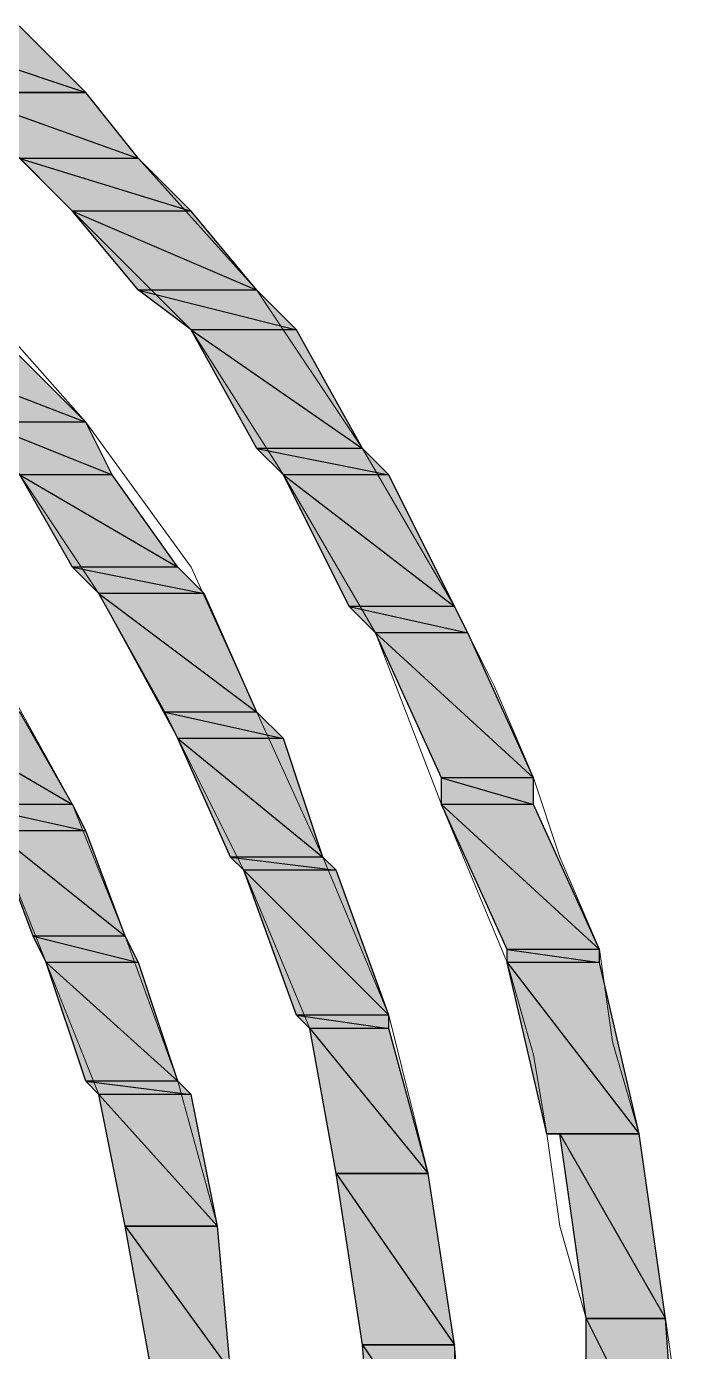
# Model space of a CAD drawing. Header units: millimetres. Extents: x -678 to 5260, y -935 to 3264.
# Drawn here: x 4835.47 to 4851.9, y -808.9 to -775.54 of the extents above; entities that cross this region are included whole.
import ezdxf

# ---------------------------------------------------------------- set-up
doc = ezdxf.new("R2010")
doc.units = ezdxf.units.MM
doc.header["$MEASUREMENT"] = 0
doc.layers.get('0').update_dxf_attribs({"linetype": 'CONTINUOUS'})

msp = doc.modelspace()

# ---------------------------------------------------------------- hatches: boundary and pattern name
at = {"true_color": 0x000007}
h = msp.add_hatch(color=7, dxfattribs=at)
h.paths.add_polyline_path([(4835.29935, -775.54325), (4831.97985, -775.54325), (4836.9591, -777.20301)])
h.paths.add_polyline_path([(4831.97985, -775.54325), (4836.9591, -777.20301), (4833.6396, -777.20301)])
h.paths.add_polyline_path([(4836.9591, -777.20301), (4833.6396, -777.20301)])
h.paths.add_polyline_path([(4833.6396, -777.20301), (4836.9591, -777.20301)])
h = msp.add_hatch(color=7, dxfattribs=at)
h.paths.add_polyline_path([(4836.9591, -777.20301), (4833.6396, -777.20301), (4838.2869, -778.86276)])
h.paths.add_polyline_path([(4833.6396, -777.20301), (4838.2869, -778.86276), (4835.29935, -778.86276)])
h = msp.add_hatch(color=7, dxfattribs=at)
h.paths.add_polyline_path([(4838.2869, -778.86276), (4835.29935, -778.86276), (4839.6147, -780.19056)])
h.paths.add_polyline_path([(4835.29935, -778.86276), (4839.6147, -780.19056), (4836.62715, -780.19056)])
h = msp.add_hatch(color=7, dxfattribs=at)
h.paths.add_polyline_path([(4839.6147, -780.19056), (4836.62715, -780.19056), (4841.27445, -782.18226)])
h.paths.add_polyline_path([(4836.62715, -780.19056), (4841.27445, -782.18226), (4838.2869, -782.18226)])
h = msp.add_hatch(color=7, dxfattribs=at)
h.paths.add_polyline_path([(4841.27445, -782.18226), (4838.2869, -782.18226), (4842.2703, -783.17811)])
h.paths.add_polyline_path([(4838.2869, -782.18226), (4842.2703, -783.17811), (4839.6147, -783.17811)])
h = msp.add_hatch(color=7, dxfattribs=at)
h.paths.add_polyline_path([(4842.2703, -783.17811), (4839.6147, -783.17811), (4843.93006, -786.16566)])
h.paths.add_polyline_path([(4839.6147, -783.17811), (4843.93006, -786.16566), (4841.27445, -786.16566)])
h = msp.add_hatch(color=7, dxfattribs=at)
h.paths.add_polyline_path([(4835.29935, -783.84201), (4832.64375, -783.84201), (4836.9591, -785.50176)])
h.paths.add_polyline_path([(4832.64375, -783.84201), (4836.9591, -785.50176), (4834.3035, -785.50176)])
h = msp.add_hatch(color=7, dxfattribs=at)
h.paths.add_polyline_path([(4836.9591, -785.50176), (4834.3035, -785.50176), (4837.623, -786.82956)])
h.paths.add_polyline_path([(4834.3035, -785.50176), (4837.623, -786.82956), (4835.29935, -786.82956)])
h = msp.add_hatch(color=7, dxfattribs=at)
h.paths.add_polyline_path([(4843.93006, -786.16566), (4841.27445, -786.16566), (4844.59396, -786.82956)])
h.paths.add_polyline_path([(4841.27445, -786.16566), (4844.59396, -786.82956), (4841.93835, -786.82956)])
h = msp.add_hatch(color=7, dxfattribs=at)
h.paths.add_polyline_path([(4837.623, -786.82956), (4835.29935, -786.82956), (4839.28275, -789.15321)])
h.paths.add_polyline_path([(4835.29935, -786.82956), (4839.28275, -789.15321), (4836.62715, -789.15321)])
h = msp.add_hatch(color=7, dxfattribs=at)
h.paths.add_polyline_path([(4844.59396, -786.82956), (4841.93835, -786.82956), (4846.25371, -790.14906)])
h.paths.add_polyline_path([(4841.93835, -786.82956), (4846.25371, -790.14906), (4843.59811, -790.14906)])
h = msp.add_hatch(color=7, dxfattribs=at)
h.paths.add_polyline_path([(4839.28275, -789.15321), (4836.62715, -789.15321), (4839.94665, -789.81711)])
h.paths.add_polyline_path([(4836.62715, -789.15321), (4839.94665, -789.81711), (4837.29105, -789.81711)])
h = msp.add_hatch(color=7, dxfattribs=at)
h.paths.add_polyline_path([(4839.94665, -789.81711), (4837.29105, -789.81711), (4841.27445, -792.80467)])
h.paths.add_polyline_path([(4837.29105, -789.81711), (4841.27445, -792.80467), (4838.9508, -792.80467)])
h = msp.add_hatch(color=7, dxfattribs=at)
h.paths.add_polyline_path([(4846.25371, -790.14906), (4843.59811, -790.14906), (4846.58566, -790.81296)])
h.paths.add_polyline_path([(4843.59811, -790.14906), (4846.58566, -790.81296), (4844.26201, -790.81296)])
h = msp.add_hatch(color=7, dxfattribs=at)
h.paths.add_polyline_path([(4846.58566, -790.81296), (4844.26201, -790.81296), (4848.24541, -794.46442)])
h.paths.add_polyline_path([(4844.26201, -790.81296), (4848.24541, -794.46442), (4845.92176, -794.46442)])
h = msp.add_hatch(color=7, dxfattribs=at)
h.paths.add_polyline_path([(4835.29935, -792.80467), (4832.64375, -792.80467), (4836.62715, -795.12832)])
h.paths.add_polyline_path([(4832.64375, -792.80467), (4836.62715, -795.12832), (4833.97155, -795.12832)])
h = msp.add_hatch(color=7, dxfattribs=at)
h.paths.add_polyline_path([(4841.27445, -792.80467), (4838.9508, -792.80467), (4841.93835, -793.46857)])
h.paths.add_polyline_path([(4838.9508, -792.80467), (4841.93835, -793.46857), (4839.28275, -793.46857)])
h = msp.add_hatch(color=7, dxfattribs=at)
h.paths.add_polyline_path([(4841.93835, -793.46857), (4839.28275, -793.46857), (4842.9342, -796.45612)])
h.paths.add_polyline_path([(4839.28275, -793.46857), (4842.9342, -796.45612), (4840.61055, -796.45612)])
h = msp.add_hatch(color=7, dxfattribs=at)
h.paths.add_polyline_path([(4848.24541, -794.46442), (4845.92176, -794.46442), (4848.24541, -795.12832)])
h.paths.add_polyline_path([(4845.92176, -794.46442), (4848.24541, -795.12832), (4845.92176, -795.12832)])
h = msp.add_hatch(color=7, dxfattribs=at)
h.paths.add_polyline_path([(4836.62715, -795.12832), (4833.97155, -795.12832), (4836.9591, -795.79222)])
h.paths.add_polyline_path([(4833.97155, -795.12832), (4836.9591, -795.79222), (4834.63545, -795.79222)])
h = msp.add_hatch(color=7, dxfattribs=at)
h.paths.add_polyline_path([(4848.24541, -795.12832), (4845.92176, -795.12832), (4849.90516, -798.77977)])
h.paths.add_polyline_path([(4845.92176, -795.12832), (4849.90516, -798.77977), (4847.58151, -798.77977)])
h = msp.add_hatch(color=7, dxfattribs=at)
h.paths.add_polyline_path([(4836.9591, -795.79222), (4834.63545, -795.79222), (4837.95495, -798.44782)])
h.paths.add_polyline_path([(4834.63545, -795.79222), (4837.95495, -798.44782), (4835.6313, -798.44782)])
h = msp.add_hatch(color=7, dxfattribs=at)
h.paths.add_polyline_path([(4842.9342, -796.45612), (4840.61055, -796.45612), (4843.26615, -796.78807)])
h.paths.add_polyline_path([(4840.61055, -796.45612), (4843.26615, -796.78807), (4840.9425, -796.78807)])
h = msp.add_hatch(color=7, dxfattribs=at)
h.paths.add_polyline_path([(4843.26615, -796.78807), (4840.9425, -796.78807), (4844.59396, -800.43952)])
h.paths.add_polyline_path([(4840.9425, -796.78807), (4844.59396, -800.43952), (4842.2703, -800.43952)])
h = msp.add_hatch(color=7, dxfattribs=at)
h.paths.add_polyline_path([(4837.95495, -798.44782), (4835.6313, -798.44782), (4838.2869, -799.11172)])
h.paths.add_polyline_path([(4835.6313, -798.44782), (4838.2869, -799.11172), (4835.96325, -799.11172)])
h = msp.add_hatch(color=7, dxfattribs=at)
h.paths.add_polyline_path([(4849.90516, -798.77977), (4847.58151, -798.77977), (4849.90516, -799.11172)])
h.paths.add_polyline_path([(4847.58151, -798.77977), (4849.90516, -799.11172), (4847.58151, -799.11172)])
h = msp.add_hatch(color=7, dxfattribs=at)
h.paths.add_polyline_path([(4838.2869, -799.11172), (4835.96325, -799.11172), (4839.28275, -802.09927)])
h.paths.add_polyline_path([(4835.96325, -799.11172), (4839.28275, -802.09927), (4836.9591, -802.09927)])
h = msp.add_hatch(color=7, dxfattribs=at)
h.paths.add_polyline_path([(4849.90516, -799.11172), (4847.58151, -799.11172), (4850.90101, -803.42707)])
h.paths.add_polyline_path([(4847.58151, -799.11172), (4850.90101, -803.42707), (4848.57736, -803.42707)])
h = msp.add_hatch(color=7, dxfattribs=at)
h.paths.add_polyline_path([(4844.59396, -800.43952), (4842.2703, -800.43952), (4844.59396, -800.77147)])
h.paths.add_polyline_path([(4842.2703, -800.43952), (4844.59396, -800.77147), (4842.60225, -800.77147)])
h = msp.add_hatch(color=7, dxfattribs=at)
h.paths.add_polyline_path([(4844.59396, -800.77147), (4842.60225, -800.77147), (4845.58981, -804.42292)])
h.paths.add_polyline_path([(4842.60225, -800.77147), (4845.58981, -804.42292), (4843.26615, -804.42292)])
h = msp.add_hatch(color=7, dxfattribs=at)
h.paths.add_polyline_path([(4839.28275, -802.09927), (4836.9591, -802.09927), (4839.6147, -802.43122)])
h.paths.add_polyline_path([(4836.9591, -802.09927), (4839.6147, -802.43122), (4837.29105, -802.43122)])
h = msp.add_hatch(color=7, dxfattribs=at)
h.paths.add_polyline_path([(4839.6147, -802.43122), (4837.29105, -802.43122), (4840.2786, -805.75072)])
h.paths.add_polyline_path([(4837.29105, -802.43122), (4840.2786, -805.75072), (4837.95495, -805.75072)])
h = msp.add_hatch(color=7, dxfattribs=at)
h.paths.add_polyline_path([(4850.90101, -803.42707), (4848.90931, -803.42707), (4851.56491, -808.07438)])
h.paths.add_polyline_path([(4848.90931, -803.42707), (4851.56491, -808.07438), (4849.57321, -808.07438)])
h.paths.add_polyline_path([(4851.56491, -808.07438), (4849.57321, -808.07438)])
h.paths.add_polyline_path([(4849.57321, -808.07438), (4851.56491, -808.07438)])
h = msp.add_hatch(color=7, dxfattribs=at)
h.paths.add_polyline_path([(4845.58981, -804.42292), (4843.26615, -804.42292), (4846.25371, -808.73828)])
h.paths.add_polyline_path([(4843.26615, -804.42292), (4846.25371, -808.73828), (4843.93006, -808.73828)])
h.paths.add_polyline_path([(4846.25371, -808.73828), (4843.93006, -808.73828)])
h.paths.add_polyline_path([(4843.93006, -808.73828), (4846.25371, -808.73828)])
h = msp.add_hatch(color=7, dxfattribs=at)
h.paths.add_polyline_path([(4840.2786, -805.75072), (4837.95495, -805.75072), (4840.61055, -809.40218)])
h.paths.add_polyline_path([(4837.95495, -805.75072), (4840.61055, -809.40218), (4838.61885, -809.40218)])
h.paths.add_polyline_path([(4840.61055, -809.40218), (4838.61885, -809.40218)])
h.paths.add_polyline_path([(4838.61885, -809.40218), (4840.61055, -809.40218), (4840.61055, -809.07023)])
h = msp.add_hatch(color=7, dxfattribs=at)
h.paths.add_polyline_path([(4851.56491, -808.07438), (4849.57321, -808.07438), (4851.89686, -812.72168)])
h.paths.add_polyline_path([(4849.57321, -808.07438), (4851.89686, -812.72168), (4849.57321, -812.72168)])
h = msp.add_hatch(color=7, dxfattribs=at)
h.paths.add_polyline_path([(4846.25371, -808.73828), (4843.93006, -808.73828), (4846.58566, -812.72168)])
h.paths.add_polyline_path([(4843.93006, -808.73828), (4846.58566, -812.72168), (4844.26201, -812.72168)])

# ---------------------------------------------------------------- linework, layer by layer
at = {"color": 7, "linetype": 'Continuous', "lineweight": -2, "true_color": 0x000007}
for points in [[(4835.29935, -775.54325), (4831.97985, -775.54325), (4836.9591, -777.20301)], [(4831.97985, -775.54325), (4836.9591, -777.20301), (4833.6396, -777.20301)], [(4836.9591, -777.20301), (4833.6396, -777.20301)], [(4833.6396, -777.20301), (4836.9591, -777.20301), (4836.9591, -777.20301)], [(4836.9591, -777.20301), (4833.6396, -777.20301), (4838.2869, -778.86276)], [(4833.6396, -777.20301), (4838.2869, -778.86276), (4835.29935, -778.86276)], [(4838.2869, -778.86276), (4835.29935, -778.86276), (4839.6147, -780.19056)], [(4835.29935, -778.86276), (4839.6147, -780.19056), (4836.62715, -780.19056)], [(4839.6147, -780.19056), (4836.62715, -780.19056), (4841.27445, -782.18226)], [(4836.62715, -780.19056), (4841.27445, -782.18226), (4838.2869, -782.18226)], [(4841.27445, -782.18226), (4838.2869, -782.18226), (4842.2703, -783.17811)], [(4838.2869, -782.18226), (4842.2703, -783.17811), (4839.6147, -783.17811)], [(4842.2703, -783.17811), (4839.6147, -783.17811), (4843.93006, -786.16566)], [(4839.6147, -783.17811), (4843.93006, -786.16566), (4841.27445, -786.16566)], [(4835.29935, -783.84201), (4832.64375, -783.84201), (4836.9591, -785.50176)], [(4832.64375, -783.84201), (4836.9591, -785.50176), (4834.3035, -785.50176)], [(4836.9591, -785.50176), (4834.3035, -785.50176), (4837.623, -786.82956)], [(4834.3035, -785.50176), (4837.623, -786.82956), (4835.29935, -786.82956)], [(4843.93006, -786.16566), (4841.27445, -786.16566), (4844.59396, -786.82956)], [(4841.27445, -786.16566), (4844.59396, -786.82956), (4841.93835, -786.82956)], [(4837.623, -786.82956), (4835.29935, -786.82956), (4839.28275, -789.15321)], [(4835.29935, -786.82956), (4839.28275, -789.15321), (4836.62715, -789.15321)], [(4844.59396, -786.82956), (4841.93835, -786.82956), (4846.25371, -790.14906)], [(4841.93835, -786.82956), (4846.25371, -790.14906), (4843.59811, -790.14906)], [(4839.28275, -789.15321), (4836.62715, -789.15321), (4839.94665, -789.81711)], [(4836.62715, -789.15321), (4839.94665, -789.81711), (4837.29105, -789.81711)], [(4839.94665, -789.81711), (4837.29105, -789.81711), (4841.27445, -792.80467)], [(4837.29105, -789.81711), (4841.27445, -792.80467), (4838.9508, -792.80467)], [(4846.25371, -790.14906), (4843.59811, -790.14906), (4846.58566, -790.81296)], [(4843.59811, -790.14906), (4846.58566, -790.81296), (4844.26201, -790.81296)], [(4846.58566, -790.81296), (4844.26201, -790.81296), (4848.24541, -794.46442)], [(4844.26201, -790.81296), (4848.24541, -794.46442), (4845.92176, -794.46442)], [(4835.29935, -792.80467), (4832.64375, -792.80467), (4836.62715, -795.12832)], [(4832.64375, -792.80467), (4836.62715, -795.12832), (4833.97155, -795.12832)], [(4841.27445, -792.80467), (4838.9508, -792.80467), (4841.93835, -793.46857)], [(4838.9508, -792.80467), (4841.93835, -793.46857), (4839.28275, -793.46857)], [(4841.93835, -793.46857), (4839.28275, -793.46857), (4842.9342, -796.45612)], [(4839.28275, -793.46857), (4842.9342, -796.45612), (4840.61055, -796.45612)], [(4848.24541, -794.46442), (4845.92176, -794.46442), (4848.24541, -795.12832)], [(4845.92176, -794.46442), (4848.24541, -795.12832), (4845.92176, -795.12832)], [(4836.62715, -795.12832), (4833.97155, -795.12832), (4836.9591, -795.79222)], [(4833.97155, -795.12832), (4836.9591, -795.79222), (4834.63545, -795.79222)], [(4848.24541, -795.12832), (4845.92176, -795.12832), (4849.90516, -798.77977)], [(4845.92176, -795.12832), (4849.90516, -798.77977), (4847.58151, -798.77977)], [(4836.9591, -795.79222), (4834.63545, -795.79222), (4837.95495, -798.44782)], [(4834.63545, -795.79222), (4837.95495, -798.44782), (4835.6313, -798.44782)], [(4842.9342, -796.45612), (4840.61055, -796.45612), (4843.26615, -796.78807)], [(4840.61055, -796.45612), (4843.26615, -796.78807), (4840.9425, -796.78807)], [(4843.26615, -796.78807), (4840.9425, -796.78807), (4844.59396, -800.43952)], [(4840.9425, -796.78807), (4844.59396, -800.43952), (4842.2703, -800.43952)], [(4837.95495, -798.44782), (4835.6313, -798.44782), (4838.2869, -799.11172)], [(4835.6313, -798.44782), (4838.2869, -799.11172), (4835.96325, -799.11172)], [(4849.90516, -798.77977), (4847.58151, -798.77977), (4849.90516, -799.11172)], [(4847.58151, -798.77977), (4849.90516, -799.11172), (4847.58151, -799.11172)], [(4838.2869, -799.11172), (4835.96325, -799.11172), (4839.28275, -802.09927)], [(4835.96325, -799.11172), (4839.28275, -802.09927), (4836.9591, -802.09927)], [(4849.90516, -799.11172), (4847.58151, -799.11172), (4850.90101, -803.42707)], [(4847.58151, -799.11172), (4850.90101, -803.42707), (4848.57736, -803.42707)], [(4844.59396, -800.43952), (4842.2703, -800.43952), (4844.59396, -800.77147)], [(4842.2703, -800.43952), (4844.59396, -800.77147), (4842.60225, -800.77147)], [(4844.59396, -800.77147), (4842.60225, -800.77147), (4845.58981, -804.42292)], [(4842.60225, -800.77147), (4845.58981, -804.42292), (4843.26615, -804.42292)], [(4839.28275, -802.09927), (4836.9591, -802.09927), (4839.6147, -802.43122)], [(4836.9591, -802.09927), (4839.6147, -802.43122), (4837.29105, -802.43122)], [(4839.6147, -802.43122), (4837.29105, -802.43122), (4840.2786, -805.75072)], [(4837.29105, -802.43122), (4840.2786, -805.75072), (4837.95495, -805.75072)], [(4850.90101, -803.42707), (4848.57736, -803.42707)], [(4848.57736, -803.42707), (4850.90101, -803.42707), (4848.90931, -803.42707)], [(4850.90101, -803.42707), (4848.90931, -803.42707), (4851.56491, -808.07438)], [(4848.90931, -803.42707), (4851.56491, -808.07438), (4849.57321, -808.07438)], [(4843.26615, -804.42292), (4845.58981, -804.42292), (4845.58981, -804.42292)], [(4845.58981, -804.42292), (4845.58981, -804.42292), (4843.26615, -804.42292)], [(4845.58981, -804.42292), (4843.26615, -804.42292), (4846.25371, -808.73828)], [(4843.26615, -804.42292), (4846.25371, -808.73828), (4843.93006, -808.73828)], [(4840.2786, -805.75072), (4837.95495, -805.75072)], [(4837.95495, -805.75072), (4840.2786, -805.75072)], [(4840.2786, -805.75072), (4837.95495, -805.75072), (4840.61055, -809.40218)], [(4837.95495, -805.75072), (4840.61055, -809.40218), (4838.61885, -809.40218)], [(4851.56491, -808.07438), (4849.57321, -808.07438)], [(4849.57321, -808.07438), (4851.56491, -808.07438), (4851.56491, -808.07438)], [(4851.56491, -808.07438), (4849.57321, -808.07438), (4851.89686, -812.72168)], [(4849.57321, -808.07438), (4851.89686, -812.72168), (4849.57321, -812.72168)], [(4846.25371, -808.73828), (4843.93006, -808.73828)], [(4843.93006, -808.73828), (4846.25371, -808.73828), (4846.25371, -808.73828)], [(4846.25371, -808.73828), (4843.93006, -808.73828), (4846.58566, -812.72168)], [(4843.93006, -808.73828), (4846.58566, -812.72168), (4844.26201, -812.72168)]]:
    msp.add_lwpolyline(points, close=True, dxfattribs=at)
at = {"color": 7, "linetype": 'Continuous', "lineweight": 9, "true_color": 0x000007}
for points in [[(4835.29935, -775.54325), (4836.9591, -777.20301), (4838.2869, -778.86276), (4841.27445, -782.18226), (4843.93006, -786.16566), (4846.25371, -790.14906), (4847.24956, -792.14077), (4848.24541, -794.46442), (4848.90931, -796.45612), (4849.90516, -798.77977), (4850.23711, -801.10342), (4850.90101, -803.42707), (4851.23296, -805.75072), (4851.56491, -808.07438), (4851.89686, -810.39803)], [(4849.57321, -810.39803), (4849.57321, -808.07438), (4848.90931, -805.75072), (4848.57736, -803.42707), (4848.24541, -801.43537), (4847.58151, -799.11172), (4845.92176, -795.12832), (4844.26201, -790.81296), (4841.93835, -786.82956), (4839.6147, -783.17811), (4836.62715, -780.19056), (4834.9674, -778.53081)], [(4834.3035, -782.51421), (4836.9591, -785.50176), (4839.6147, -789.15321), (4841.27445, -792.80467), (4842.9342, -796.45612), (4844.59396, -800.43952), (4845.58981, -804.42292), (4846.25371, -808.73828), (4846.25371, -811.06193)], [(4844.26201, -812.72168), (4843.93006, -808.73828), (4843.26615, -804.42292), (4842.60225, -800.77147), (4840.9425, -796.78807), (4839.28275, -793.46857), (4837.29105, -789.81711), (4835.29935, -786.82956)], [(4834.9674, -792.14077), (4836.62715, -795.12832), (4837.95495, -798.44782), (4839.28275, -802.09927), (4840.2786, -805.75072), (4840.61055, -809.40218)], [(4838.61885, -809.40218), (4837.95495, -805.75072), (4837.29105, -802.43122), (4835.96325, -799.11172), (4834.63545, -795.79222)]]:
    msp.add_lwpolyline(points, dxfattribs=at)

doc.saveas('drawing.dxf')
